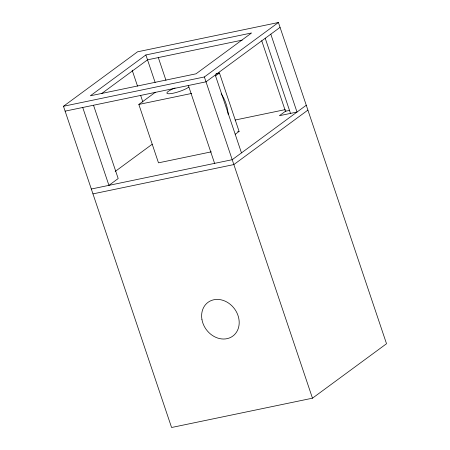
<?xml version="1.0" encoding="UTF-8"?>
<svg xmlns="http://www.w3.org/2000/svg" width="450" height="450" viewBox="0 0 450 450"><rect width="100%" height="100%" fill="white"/><g stroke="black" fill="none" stroke-linecap="round" stroke-linejoin="round"><path stroke-width="0.67" d="M63.473 106.273L137.531 51.812L278.421 22.5L386.527 343.727L312.469 398.188L171.579 427.5L63.473 106.273L204.368 76.961L278.421 22.5M145.884 54.956L90.343 95.805L196.014 73.817L251.556 32.974L145.884 54.956L155.138 82.451M101.52 93.656L147.521 59.822L242.213 40.123M211.326 151.841L158.49 162.838L138.836 104.434L155.498 92.177M280.058 27.366L206.004 81.827L65.115 111.144M215.55 75.876L219.442 73.013L239.096 131.417L235.209 134.28M115.161 171.478L152.19 144.248M285.93 110.908L279.399 115.712L297.011 112.05L270.804 34.178M306.264 105.238L232.211 159.705L91.322 189.017M307.907 110.109L233.848 164.571L92.959 193.882M216.011 73.727L219.442 73.013M138.836 104.434L191.672 93.437M235.136 120.038L285.227 109.62M289.384 110.436L285.457 111.251L261.714 40.703M237.724 131.704L239.096 131.417M265.202 38.188L290.509 113.4M215.263 75.021L241.47 152.893M204.368 76.961L312.469 398.188M188.393 85.494L214.599 163.367M158.349 57.673L165.96 80.302M132.148 70.144L137.526 86.119M140.664 95.434L142.903 102.094M93.549 105.328L118.187 178.543L108.928 185.349L82.721 107.477M188.769 87.131A12.212 2.391 -18.6 0 1 169.594 93.752A12.212 2.391 -18.6 0 1 175.061 87.969M221.136 93.836A24.148 12.375 78.2 0 1 228.212 114.407M201.926 319.41A20.948 17.516 53.7 0 0 232.566 336.279A20.948 17.516 53.7 0 0 226.749 301.967A20.948 17.516 53.7 0 0 201.926 319.41"/></g></svg>
